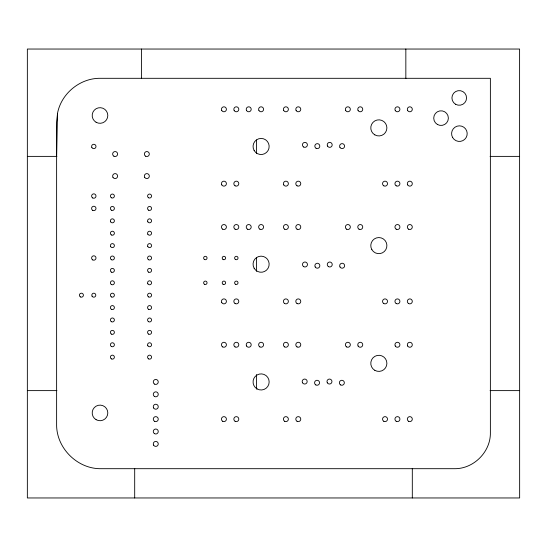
<?xml version="1.0" encoding="UTF-8"?>
<svg xmlns="http://www.w3.org/2000/svg" width="547" height="547" viewBox="0 0 547 547"><rect width="100%" height="100%" fill="white"/><g stroke="black" fill="none" stroke-linecap="round" stroke-linejoin="round"><path stroke-width="0.82" d="M56.621 156.38L57.469 113.578C61.086 93.578 80.115 77.954 100.443 78.31L490.379 78.31L490.379 432.554C490.837 451.863 473.517 469.148 454.222 468.69L101.304 468.69C77.455 469.251 56.026 447.89 56.621 423.993L56.621 122.125L57.462 113.961M27.35 156.38L56.915 156.38M490.071 156.38L519.602 156.38L519.65 497.961L27.35 497.961L27.35 49.039L519.602 49.039L519.602 156.38M27.35 390.62L56.922 390.62M490.078 390.62L519.65 390.62M412.308 468.328L412.308 497.961M405.84 49.039L405.84 78.611M256.434 139.977L256.434 153.632M256.434 257.699L256.434 271.353M256.434 374.572L256.434 389.074M141.406 49.039L141.406 78.611M134.692 468.389L134.692 497.961M284.652 421.272A2.489 2.489 0 0 0 288.378 419.118A2.489 2.489 0 0 0 284.652 416.964A2.489 2.489 0 0 0 284.652 421.272M204.482 259.49A1.709 1.709 0 0 0 207.046 258.006A1.709 1.709 0 0 0 204.482 256.529A1.709 1.709 0 0 0 204.482 259.49M235.08 421.272A2.489 2.489 0 0 0 238.807 419.118A2.489 2.489 0 0 0 235.08 416.964A2.489 2.489 0 0 0 235.08 421.272M297.042 346.914A2.489 2.489 0 0 0 300.775 344.76A2.489 2.489 0 0 0 297.042 342.607A2.489 2.489 0 0 0 297.042 346.914M358.094 346.005A2.489 2.489 0 0 0 362.408 346.005A2.489 2.489 0 0 0 360.247 342.272A2.489 2.489 0 0 0 358.094 346.005M284.652 346.914A2.489 2.489 0 0 0 288.378 344.76A2.489 2.489 0 0 0 284.652 342.607A2.489 2.489 0 0 0 284.652 346.914M396.185 421.272A2.489 2.489 0 0 0 399.919 419.118A2.489 2.489 0 0 0 396.185 416.964A2.489 2.489 0 0 0 396.185 421.272M346.613 229.179A2.489 2.489 0 0 0 350.347 227.026A2.489 2.489 0 0 0 346.613 224.872A2.489 2.489 0 0 0 346.613 229.179M111.39 346.49A2.003 2.003 0 0 0 114.391 344.76A2.003 2.003 0 0 0 111.39 343.024A2.003 2.003 0 0 0 111.39 346.49M154.521 433.662A2.489 2.489 0 0 0 158.254 431.508A2.489 2.489 0 0 0 154.521 429.354A2.489 2.489 0 0 0 154.521 433.662M396.185 303.537A2.489 2.489 0 0 0 399.919 301.383A2.489 2.489 0 0 0 396.185 299.23A2.489 2.489 0 0 0 396.185 303.537M258.95 110.535A2.489 2.489 0 0 0 263.264 110.535A2.489 2.489 0 0 0 261.11 106.809A2.489 2.489 0 0 0 258.95 110.535M284.652 229.179A2.489 2.489 0 0 0 288.378 227.026A2.489 2.489 0 0 0 284.652 224.872A2.489 2.489 0 0 0 284.652 229.179M303.674 147.02A2.489 2.489 0 0 0 307.407 144.866A2.489 2.489 0 0 0 303.674 142.705A2.489 2.489 0 0 0 303.674 147.02M297.042 303.537A2.489 2.489 0 0 0 300.775 301.383A2.489 2.489 0 0 0 297.042 299.23A2.489 2.489 0 0 0 297.042 303.537M297.042 229.179A2.489 2.489 0 0 0 300.775 227.026A2.489 2.489 0 0 0 297.042 224.872A2.489 2.489 0 0 0 297.042 229.179M235.08 303.537A2.489 2.489 0 0 0 238.807 301.383A2.489 2.489 0 0 0 235.08 299.23A2.489 2.489 0 0 0 235.08 303.537M359.003 229.179A2.489 2.489 0 0 0 362.736 227.026A2.489 2.489 0 0 0 359.003 224.872A2.489 2.489 0 0 0 359.003 229.179M284.652 303.537A2.489 2.489 0 0 0 288.378 301.383A2.489 2.489 0 0 0 284.652 299.23A2.489 2.489 0 0 0 284.652 303.537M80.409 296.918A2.003 2.003 0 0 0 83.411 295.189A2.003 2.003 0 0 0 80.409 293.452A2.003 2.003 0 0 0 80.409 296.918M452.636 137.543A7.808 7.808 0 0 0 466.153 137.543A7.808 7.808 0 0 0 459.391 125.837A7.808 7.808 0 0 0 452.636 137.543M92.074 296.187A2.003 2.003 0 0 0 95.534 296.187A2.003 2.003 0 0 0 93.804 293.185A2.003 2.003 0 0 0 92.074 296.187M328.515 266.656A2.489 2.489 0 0 0 332.241 264.495A2.489 2.489 0 0 0 328.515 262.341A2.489 2.489 0 0 0 328.515 266.656M221.774 110.535A2.489 2.489 0 0 0 226.082 110.535A2.489 2.489 0 0 0 223.928 106.809A2.489 2.489 0 0 0 221.774 110.535M154.521 421.272A2.489 2.489 0 0 0 158.254 419.118A2.489 2.489 0 0 0 154.521 416.964A2.489 2.489 0 0 0 154.521 421.272M111.39 296.918A2.003 2.003 0 0 0 114.391 295.189A2.003 2.003 0 0 0 111.39 293.452A2.003 2.003 0 0 0 111.39 296.918M111.39 309.315A2.003 2.003 0 0 0 114.391 307.578A2.003 2.003 0 0 0 111.39 305.848A2.003 2.003 0 0 0 111.39 309.315M111.39 234.957A2.003 2.003 0 0 0 114.391 233.22A2.003 2.003 0 0 0 111.39 231.49A2.003 2.003 0 0 0 111.39 234.957M91.903 147.574A2.195 2.195 0 0 0 95.704 147.574A2.195 2.195 0 0 0 93.804 144.278A2.195 2.195 0 0 0 91.903 147.574M147.84 221.829A2.003 2.003 0 0 0 151.3 221.829A2.003 2.003 0 0 0 149.57 218.827A2.003 2.003 0 0 0 147.84 221.829M340.61 384.924A2.489 2.489 0 0 0 344.343 382.77A2.489 2.489 0 0 0 340.61 380.609A2.489 2.489 0 0 0 340.61 384.924M147.84 234.225A2.003 2.003 0 0 0 151.3 234.225A2.003 2.003 0 0 0 149.57 231.224A2.003 2.003 0 0 0 147.84 234.225M234.164 110.535A2.489 2.489 0 0 0 238.478 110.535A2.489 2.489 0 0 0 236.325 106.809A2.489 2.489 0 0 0 234.164 110.535M302.525 382.791A2.489 2.489 0 0 0 306.833 382.791A2.489 2.489 0 0 0 304.679 379.057A2.489 2.489 0 0 0 302.525 382.791M111.39 358.887A2.003 2.003 0 0 0 114.391 357.15A2.003 2.003 0 0 0 111.39 355.42A2.003 2.003 0 0 0 111.39 358.887M327.311 382.791A2.489 2.489 0 0 0 331.619 382.791A2.489 2.489 0 0 0 329.465 379.057A2.489 2.489 0 0 0 327.311 382.791M145.598 156.189A2.489 2.489 0 0 0 149.324 154.035A2.489 2.489 0 0 0 145.598 151.881A2.489 2.489 0 0 0 145.598 156.189M303.729 266.656A2.489 2.489 0 0 0 307.462 264.495A2.489 2.489 0 0 0 303.729 262.341A2.489 2.489 0 0 0 303.729 266.656M154.521 384.09A2.489 2.489 0 0 0 158.254 381.936A2.489 2.489 0 0 0 154.521 379.782A2.489 2.489 0 0 0 154.521 384.09M437.388 124.463A7.316 7.316 0 0 0 448.369 118.125A7.316 7.316 0 0 0 437.388 111.786A7.316 7.316 0 0 0 437.388 124.463M315.824 384.924A2.489 2.489 0 0 0 319.557 382.77A2.489 2.489 0 0 0 315.824 380.609A2.489 2.489 0 0 0 315.824 384.924M339.947 147.375A2.489 2.489 0 0 0 344.254 147.375A2.489 2.489 0 0 0 342.101 143.642A2.489 2.489 0 0 0 339.947 147.375M111.39 334.101A2.003 2.003 0 0 0 114.391 332.364A2.003 2.003 0 0 0 111.39 330.634A2.003 2.003 0 0 0 111.39 334.101M316.07 148.285A2.489 2.489 0 0 0 319.804 146.131A2.489 2.489 0 0 0 316.07 143.977A2.489 2.489 0 0 0 316.07 148.285M153.611 407.966A2.489 2.489 0 0 0 157.926 407.966A2.489 2.489 0 0 0 155.765 404.233A2.489 2.489 0 0 0 153.611 407.966M455.589 104.265A7.316 7.316 0 0 0 466.564 97.927A7.316 7.316 0 0 0 455.589 91.588A7.316 7.316 0 0 0 455.589 104.265M327.55 146.104A2.489 2.489 0 0 0 331.865 146.104A2.489 2.489 0 0 0 329.704 142.377A2.489 2.489 0 0 0 327.55 146.104M339.995 266.963A2.489 2.489 0 0 0 344.302 266.963A2.489 2.489 0 0 0 342.148 263.23A2.489 2.489 0 0 0 339.995 266.963M153.611 445.149A2.489 2.489 0 0 0 157.926 445.149A2.489 2.489 0 0 0 155.765 441.415A2.489 2.489 0 0 0 153.611 445.149M408.575 229.179A2.489 2.489 0 0 0 412.308 227.026A2.489 2.489 0 0 0 408.575 224.872A2.489 2.489 0 0 0 408.575 229.179M221.774 302.628A2.489 2.489 0 0 0 226.082 302.628A2.489 2.489 0 0 0 223.928 298.894A2.489 2.489 0 0 0 221.774 302.628M154.521 396.486A2.489 2.489 0 0 0 158.254 394.332A2.489 2.489 0 0 0 154.521 392.178A2.489 2.489 0 0 0 154.521 396.486M113.879 156.189A2.489 2.489 0 0 0 117.612 154.035A2.489 2.489 0 0 0 113.879 151.881A2.489 2.489 0 0 0 113.879 156.189M254.136 150.5A8.048 8.048 0 0 0 268.078 150.5A8.048 8.048 0 0 0 261.11 138.425A8.048 8.048 0 0 0 254.136 150.5M374.811 134.856A8.048 8.048 0 0 0 386.893 127.882A8.048 8.048 0 0 0 374.811 120.914A8.048 8.048 0 0 0 374.811 134.856M111.39 284.529A2.003 2.003 0 0 0 114.391 282.792A2.003 2.003 0 0 0 111.39 281.062A2.003 2.003 0 0 0 111.39 284.529M254.136 268.228A8.048 8.048 0 0 0 268.078 268.228A8.048 8.048 0 0 0 261.11 256.153A8.048 8.048 0 0 0 254.136 268.228M371.864 249.644A8.048 8.048 0 0 0 385.813 249.644A8.048 8.048 0 0 0 378.839 237.562A8.048 8.048 0 0 0 371.864 249.644M111.39 321.704A2.003 2.003 0 0 0 114.391 319.974A2.003 2.003 0 0 0 111.39 318.238A2.003 2.003 0 0 0 111.39 321.704M257.083 388.91A8.048 8.048 0 0 0 269.158 381.936A8.048 8.048 0 0 0 257.083 374.968A8.048 8.048 0 0 0 257.083 388.91M374.811 370.319A8.048 8.048 0 0 0 386.893 363.352A8.048 8.048 0 0 0 374.811 356.377A8.048 8.048 0 0 0 374.811 370.319M96.094 122.255A7.808 7.808 0 0 0 107.807 115.492A7.808 7.808 0 0 0 96.094 108.73A7.808 7.808 0 0 0 96.094 122.255M112.969 177.331A2.489 2.489 0 0 0 117.277 177.331A2.489 2.489 0 0 0 115.123 173.597A2.489 2.489 0 0 0 112.969 177.331M96.094 419.679A7.808 7.808 0 0 0 107.807 412.917A7.808 7.808 0 0 0 96.094 406.161A7.808 7.808 0 0 0 96.094 419.679M396.185 229.179A2.489 2.489 0 0 0 399.919 227.026A2.489 2.489 0 0 0 396.185 224.872A2.489 2.489 0 0 0 396.185 229.179M383.789 303.537A2.489 2.489 0 0 0 387.522 301.383A2.489 2.489 0 0 0 383.789 299.23A2.489 2.489 0 0 0 383.789 303.537M383.789 185.809A2.489 2.489 0 0 0 387.522 183.648A2.489 2.489 0 0 0 383.789 181.495A2.489 2.489 0 0 0 383.789 185.809M221.774 184.893A2.489 2.489 0 0 0 226.082 184.893A2.489 2.489 0 0 0 223.928 181.166A2.489 2.489 0 0 0 221.774 184.893M92.703 197.946A2.195 2.195 0 0 0 95.998 196.045A2.195 2.195 0 0 0 92.703 194.144A2.195 2.195 0 0 0 92.703 197.946M246.56 346.005A2.489 2.489 0 0 0 250.868 346.005A2.489 2.489 0 0 0 248.714 342.272A2.489 2.489 0 0 0 246.56 346.005M111.39 272.132A2.003 2.003 0 0 0 114.391 270.403A2.003 2.003 0 0 0 111.39 268.673A2.003 2.003 0 0 0 111.39 272.132M147.84 246.615A2.003 2.003 0 0 0 151.3 246.615A2.003 2.003 0 0 0 149.57 243.613A2.003 2.003 0 0 0 147.84 246.615M235.47 284.276A1.709 1.709 0 0 0 238.027 282.792A1.709 1.709 0 0 0 235.47 281.315A1.709 1.709 0 0 0 235.47 284.276M223.073 284.276A1.709 1.709 0 0 0 225.637 282.792A1.709 1.709 0 0 0 223.073 281.315A1.709 1.709 0 0 0 223.073 284.276M235.47 259.49A1.709 1.709 0 0 0 238.027 258.006A1.709 1.709 0 0 0 235.47 256.529A1.709 1.709 0 0 0 235.47 259.49M148.572 321.704A2.003 2.003 0 0 0 151.574 319.974A2.003 2.003 0 0 0 148.572 318.238A2.003 2.003 0 0 0 148.572 321.704M148.572 334.101A2.003 2.003 0 0 0 151.574 332.364A2.003 2.003 0 0 0 148.572 330.634A2.003 2.003 0 0 0 148.572 334.101M147.84 345.759A2.003 2.003 0 0 0 151.3 345.759A2.003 2.003 0 0 0 149.57 342.757A2.003 2.003 0 0 0 147.84 345.759M148.572 358.887A2.003 2.003 0 0 0 151.574 357.15A2.003 2.003 0 0 0 148.572 355.42A2.003 2.003 0 0 0 148.572 358.887M223.073 259.49A1.709 1.709 0 0 0 225.637 258.006A1.709 1.709 0 0 0 223.073 256.529A1.709 1.709 0 0 0 223.073 259.49M148.572 309.315A2.003 2.003 0 0 0 151.574 307.578A2.003 2.003 0 0 0 148.572 305.848A2.003 2.003 0 0 0 148.572 309.315M148.572 296.918A2.003 2.003 0 0 0 151.574 295.189A2.003 2.003 0 0 0 148.572 293.452A2.003 2.003 0 0 0 148.572 296.918M147.84 283.797A2.003 2.003 0 0 0 151.3 283.797A2.003 2.003 0 0 0 149.57 280.796A2.003 2.003 0 0 0 147.84 283.797M148.572 272.132A2.003 2.003 0 0 0 151.574 270.403A2.003 2.003 0 0 0 148.572 268.673A2.003 2.003 0 0 0 148.572 272.132M148.572 259.743A2.003 2.003 0 0 0 151.574 258.006A2.003 2.003 0 0 0 148.572 256.276A2.003 2.003 0 0 0 148.572 259.743M148.572 210.171A2.003 2.003 0 0 0 151.574 208.434A2.003 2.003 0 0 0 148.572 206.704A2.003 2.003 0 0 0 148.572 210.171M148.572 197.775A2.003 2.003 0 0 0 151.574 196.045A2.003 2.003 0 0 0 148.572 194.315A2.003 2.003 0 0 0 148.572 197.775M111.39 197.775A2.003 2.003 0 0 0 114.391 196.045A2.003 2.003 0 0 0 111.39 194.315A2.003 2.003 0 0 0 111.39 197.775M111.39 210.171A2.003 2.003 0 0 0 114.391 208.434A2.003 2.003 0 0 0 111.39 206.704A2.003 2.003 0 0 0 111.39 210.171M110.658 221.829A2.003 2.003 0 0 0 114.125 221.829A2.003 2.003 0 0 0 112.395 218.827A2.003 2.003 0 0 0 110.658 221.829M111.39 259.743A2.003 2.003 0 0 0 114.391 258.006A2.003 2.003 0 0 0 111.39 256.276A2.003 2.003 0 0 0 111.39 259.743M110.658 246.615A2.003 2.003 0 0 0 114.125 246.615A2.003 2.003 0 0 0 112.395 243.613A2.003 2.003 0 0 0 110.658 246.615M315.209 266.963A2.489 2.489 0 0 0 319.516 266.963A2.489 2.489 0 0 0 317.363 263.23A2.489 2.489 0 0 0 315.209 266.963M92.703 210.342A2.195 2.195 0 0 0 95.998 208.434A2.195 2.195 0 0 0 92.703 206.534A2.195 2.195 0 0 0 92.703 210.342M92.703 259.907A2.195 2.195 0 0 0 95.998 258.006A2.195 2.195 0 0 0 92.703 256.105A2.195 2.195 0 0 0 92.703 259.907M144.681 177.331A2.489 2.489 0 0 0 148.996 177.331A2.489 2.489 0 0 0 146.842 173.597A2.489 2.489 0 0 0 144.681 177.331M222.684 346.914A2.489 2.489 0 0 0 226.417 344.76A2.489 2.489 0 0 0 222.684 342.607A2.489 2.489 0 0 0 222.684 346.914M408.575 421.272A2.489 2.489 0 0 0 412.308 419.118A2.489 2.489 0 0 0 408.575 416.964A2.489 2.489 0 0 0 408.575 421.272M259.866 346.914A2.489 2.489 0 0 0 263.592 344.76A2.489 2.489 0 0 0 259.866 342.607A2.489 2.489 0 0 0 259.866 346.914M235.08 346.914A2.489 2.489 0 0 0 238.807 344.76A2.489 2.489 0 0 0 235.08 342.607A2.489 2.489 0 0 0 235.08 346.914M395.276 346.005A2.489 2.489 0 0 0 399.583 346.005A2.489 2.489 0 0 0 397.43 342.272A2.489 2.489 0 0 0 395.276 346.005M346.613 346.914A2.489 2.489 0 0 0 350.347 344.76A2.489 2.489 0 0 0 346.613 342.607A2.489 2.489 0 0 0 346.613 346.914M383.789 421.272A2.489 2.489 0 0 0 387.522 419.118A2.489 2.489 0 0 0 383.789 416.964A2.489 2.489 0 0 0 383.789 421.272M222.684 421.272A2.489 2.489 0 0 0 226.417 419.118A2.489 2.489 0 0 0 222.684 416.964A2.489 2.489 0 0 0 222.684 421.272M407.665 346.005A2.489 2.489 0 0 0 411.98 346.005A2.489 2.489 0 0 0 409.819 342.272A2.489 2.489 0 0 0 407.665 346.005M297.042 421.272A2.489 2.489 0 0 0 300.775 419.118A2.489 2.489 0 0 0 297.042 416.964A2.489 2.489 0 0 0 297.042 421.272M204.482 284.276A1.709 1.709 0 0 0 207.046 282.792A1.709 1.709 0 0 0 204.482 281.315A1.709 1.709 0 0 0 204.482 284.276M222.684 229.179A2.489 2.489 0 0 0 226.417 227.026A2.489 2.489 0 0 0 222.684 224.872A2.489 2.489 0 0 0 222.684 229.179M259.866 229.179A2.489 2.489 0 0 0 263.592 227.026A2.489 2.489 0 0 0 259.866 224.872A2.489 2.489 0 0 0 259.866 229.179M235.08 229.179A2.489 2.489 0 0 0 238.807 227.026A2.489 2.489 0 0 0 235.08 224.872A2.489 2.489 0 0 0 235.08 229.179M247.47 229.179A2.489 2.489 0 0 0 251.203 227.026A2.489 2.489 0 0 0 247.47 224.872A2.489 2.489 0 0 0 247.47 229.179M408.575 303.537A2.489 2.489 0 0 0 412.308 301.383A2.489 2.489 0 0 0 408.575 299.23A2.489 2.489 0 0 0 408.575 303.537M395.276 110.535A2.489 2.489 0 0 0 399.583 110.535A2.489 2.489 0 0 0 397.43 106.809A2.489 2.489 0 0 0 395.276 110.535M345.704 110.535A2.489 2.489 0 0 0 350.012 110.535A2.489 2.489 0 0 0 347.858 106.809A2.489 2.489 0 0 0 345.704 110.535M407.665 184.893A2.489 2.489 0 0 0 411.98 184.893A2.489 2.489 0 0 0 409.819 181.166A2.489 2.489 0 0 0 407.665 184.893M246.56 110.535A2.489 2.489 0 0 0 250.868 110.535A2.489 2.489 0 0 0 248.714 106.809A2.489 2.489 0 0 0 246.56 110.535M407.665 110.535A2.489 2.489 0 0 0 411.98 110.535A2.489 2.489 0 0 0 409.819 106.809A2.489 2.489 0 0 0 407.665 110.535M297.042 185.809A2.489 2.489 0 0 0 300.775 183.648A2.489 2.489 0 0 0 297.042 181.495A2.489 2.489 0 0 0 297.042 185.809M358.094 110.535A2.489 2.489 0 0 0 362.408 110.535A2.489 2.489 0 0 0 360.247 106.809A2.489 2.489 0 0 0 358.094 110.535M396.185 185.809A2.489 2.489 0 0 0 399.919 183.648A2.489 2.489 0 0 0 396.185 181.495A2.489 2.489 0 0 0 396.185 185.809M283.736 184.893A2.489 2.489 0 0 0 288.05 184.893A2.489 2.489 0 0 0 285.89 181.166A2.489 2.489 0 0 0 283.736 184.893M296.132 110.535A2.489 2.489 0 0 0 300.44 110.535A2.489 2.489 0 0 0 298.286 106.809A2.489 2.489 0 0 0 296.132 110.535M283.736 110.535A2.489 2.489 0 0 0 288.05 110.535A2.489 2.489 0 0 0 285.89 106.809A2.489 2.489 0 0 0 283.736 110.535M235.08 185.809A2.489 2.489 0 0 0 238.807 183.648A2.489 2.489 0 0 0 235.08 181.495A2.489 2.489 0 0 0 235.08 185.809"/></g></svg>
